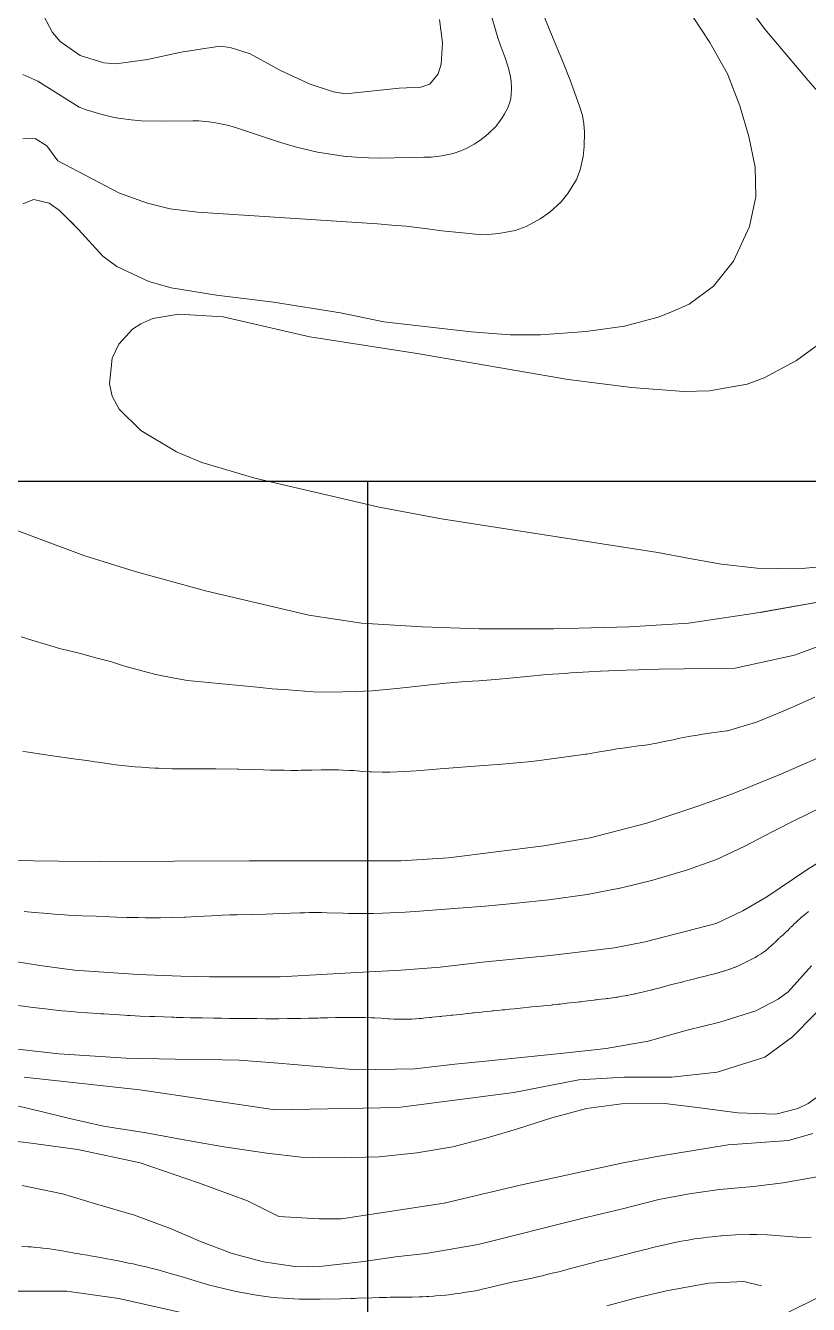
# Model space of a CAD drawing. Header units: metres. Extents: x 548946 to 557077, y 1838800 to 1845419.
# Drawn here: x 554869.4 to 555168, y 1840686 to 1841173.8 of the extents above; entities that cross this region are included whole.
import ezdxf

# ---------------------------------------------------------------- set-up
doc = ezdxf.new("R2010")
doc.units = ezdxf.units.M
doc.header["$LTSCALE"] = 28
for name, color, linetype, lineweight in [('1', 7, 'Continuous', 13), ('10', 7, 'Continuous', 13), ('2', 7, 'Continuous', 13), ('60', 7, 'Continuous', 25)]:
    doc.layers.add(name, color=color, linetype=linetype, lineweight=lineweight)

msp = doc.modelspace()

# ---------------------------------------------------------------- linework, layer by layer
at = {"layer": '1'}
for points in [[(555143.15, 1841183.7), (555151.42, 1841172.41), (555167.95, 1841152.86), (555182.98, 1841135.56)], [(554868.34, 1841105.87), (554872.52, 1841107.43), (554878.46, 1841106.04), (554882.37, 1841103.34), (554889.57, 1841096.05), (554898.91, 1841085.89), (554904.17, 1841081.97), (554916.38, 1841076.14), (554924.88, 1841073.73), (554942.2, 1841070.96), (554964.01, 1841068.33), (554989.57, 1841064.19), (555006.09, 1841060.82), (555039.42, 1841056.97), (555054.19, 1841055.92), (555065.75, 1841055.92), (555083.23, 1841057.14), (555097.8, 1841059.17), (555110.67, 1841062.56), (555115.53, 1841064.5), (555122.45, 1841067.59), (555131.85, 1841074.4), (555139.47, 1841083.91), (555145.54, 1841097.19), (555147.89, 1841108.51), (555147.7, 1841119.83), (555145.28, 1841131.54), (555141.89, 1841143.15), (555137.09, 1841155.37), (555130.34, 1841167.38), (555124, 1841177.04)], [(554874.27, 1841181.51), (554879.73, 1841171.15), (554882.6, 1841167.69), (554890.29, 1841162.43), (554899.26, 1841159.61), (554903.89, 1841159.25), (554915.88, 1841160.9), (554928.73, 1841163.66), (554943.51, 1841165.94), (554947.45, 1841165.5), (554955.06, 1841163.08), (554966.63, 1841156.64), (554977.9, 1841151.45), (554986.88, 1841148.52), (554991.41, 1841147.83), (555011.95, 1841149.98), (555020.22, 1841150.32), (555023.6, 1841151.49), (555026.73, 1841155.38), (555027.87, 1841159.05), (555028.48, 1841167.29), (555027.24, 1841176.1)], [(554905.78, 1841138.34), (554909.66, 1841137.81), (554913.47, 1841137.54), (554921.12, 1841137.4), (554933.26, 1841137.46), (554935.07, 1841137.47), (554935.48, 1841137.46), (554939.33, 1841137.16), (554941.87, 1841136.76), (554946.91, 1841135.64), (554950.6, 1841134.59), (554957.88, 1841132.19), (554965.15, 1841129.71), (554968.81, 1841128.56), (554972.75, 1841127.44), (554980.72, 1841125.54), (554991.53, 1841123.92), (554991.86, 1841123.89), (554997.44, 1841123.49), (555000.24, 1841123.37), (555004.43, 1841123.3), (555015.75, 1841123.51), (555021.29, 1841123.56), (555024.05, 1841123.67), (555028.17, 1841124.1), (555030.76, 1841124.61), (555032.47, 1841125.06), (555035.81, 1841126.21), (555038.22, 1841127.29), (555039.39, 1841127.89), (555040.53, 1841128.54), (555042.73, 1841129.97), (555044.82, 1841131.57), (555046.16, 1841132.73), (555048.71, 1841135.3), (555049.15, 1841135.85), (555051.19, 1841138.68), (555052.11, 1841140.17), (555053.29, 1841142.5), (555054.18, 1841144.92), (555054.48, 1841146.17), (555054.68, 1841147.42), (555054.81, 1841149.96), (555054.62, 1841152.52), (555054.35, 1841154.23), (555053.54, 1841157.6), (555052.27, 1841161.5), (555050.4, 1841166.58), (555049.52, 1841169.13), (555046.38, 1841180.1)], [(554868.41, 1841155.19), (554874.14, 1841152.58), (554889.86, 1841142.7), (554892.58, 1841141.71), (554898.13, 1841140.03), (554903.21, 1841138.81), (554905.78, 1841138.34)], [(554886.25, 1841099.41), (554889.57, 1841096.05), (554898.91, 1841085.89), (554904.17, 1841081.97), (554916.38, 1841076.14), (554924.88, 1841073.73), (554942.2, 1841070.96), (554964.01, 1841068.33), (554989.57, 1841064.19), (555006.09, 1841060.82), (555039.42, 1841056.97), (555054.19, 1841055.92), (555065.75, 1841055.92), (555083.23, 1841057.14), (555097.8, 1841059.17), (555099.22, 1841059.54)], [(555149.54, 1840949.99), (555175.93, 1840954.62), (555194.29, 1840960.41), (555202.77, 1840964.81), (555213.88, 1840972.36), (555223.8, 1840978.16), (555235.01, 1840986.09), (555244.89, 1840994.95), (555250.73, 1841002.19), (555261.03, 1841017.89), (555275.87, 1841039.57), (555281.7, 1841051.08), (555285.37, 1841063.06), (555285.81, 1841068.13), (555285.19, 1841078.37), (555282.74, 1841096.62)], [(555174.72, 1841054.32), (555163.44, 1841046.05), (555151.14, 1841039.42), (555144.65, 1841037.02), (555130.3, 1841034.48), (555120.43, 1841034.29), (555100.57, 1841035.77), (555076.41, 1841038.86), (555018.81, 1841048.77), (554977.85, 1841055.04), (554944.73, 1841062.73), (554927.87, 1841063.73), (554917.94, 1841062.06), (554913.36, 1841060.09), (554910.2, 1841057.96), (554905.03, 1841052.24), (554902.48, 1841047), (554901.38, 1841037.19), (554902.48, 1841032.45), (554905.14, 1841027.49), (554913.36, 1841019.36), (554926.94, 1841011.17), (554936.65, 1841007.17), (554956.89, 1841001.17), (555004.28, 1840990.09), (555028.1, 1840985.62), (555110.51, 1840972.85), (555122.64, 1840970.54), (555134.87, 1840968.36), (555148.44, 1840966.8), (555164.2, 1840966.65), (555179.22, 1840967.95)], [(555174.72, 1841054.32), (555163.44, 1841046.05), (555151.14, 1841039.42), (555144.65, 1841037.02), (555130.3, 1841034.48), (555120.43, 1841034.29), (555100.57, 1841035.77), (555076.41, 1841038.86), (555018.81, 1841048.77), (554977.85, 1841055.04), (554944.73, 1841062.73), (554927.87, 1841063.73), (554917.94, 1841062.06), (554913.36, 1841060.09), (554910.2, 1841057.96), (554905.03, 1841052.24), (554902.48, 1841047), (554901.38, 1841037.19), (554902.48, 1841032.45), (554905.14, 1841027.49), (554913.36, 1841019.36), (554926.94, 1841011.17), (554936.65, 1841007.17), (554956.89, 1841001.17), (555004.28, 1840990.09), (555028.1, 1840985.62), (555110.51, 1840972.85), (555122.64, 1840970.54), (555134.87, 1840968.36), (555148.44, 1840966.8), (555164.2, 1840966.65), (555179.22, 1840967.95)], [(554859.52, 1840855.73), (554872.4, 1840855.18), (554882.14, 1840855.13), (554897.69, 1840854.97), (554954.64, 1840855.19), (554983.97, 1840855.19), (555012.55, 1840855.19), (555030.78, 1840856.34), (555067.09, 1840860.98), (555084.73, 1840864), (555106.31, 1840869.57), (555126.19, 1840876.19), (555139.08, 1840880.79), (555157.45, 1840888.29), (555178.45, 1840897.5), (555192.53, 1840904), (555214.12, 1840914.33), (555233.23, 1840926.32), (555245.88, 1840936.18), (555258.91, 1840947.32), (555270.05, 1840958.07), (555279.41, 1840968.98), (555290.65, 1840984.99), (555297.58, 1840994.42)], [(554853.11, 1840986.11), (554891.58, 1840971.66), (554911.18, 1840965.54), (554938.02, 1840958.26), (554977.5, 1840948.89), (554997.5, 1840945.9), (555020.71, 1840944.44), (555042.47, 1840943.71), (555070.76, 1840943.71), (555099.77, 1840944.44), (555122.26, 1840945.9), (555146.92, 1840949.53), (555175.93, 1840954.62)], [(555087.57, 1840896.64), (555093.1, 1840897.61), (555094.94, 1840897.91), (555095.87, 1840898.06), (555097.15, 1840898.24), (555099.72, 1840898.59), (555103.15, 1840899.04), (555104.86, 1840899.27), (555106.57, 1840899.53), (555107.42, 1840899.67), (555108.71, 1840899.89), (555109.57, 1840900.05), (555111.29, 1840900.38), (555113.01, 1840900.73), (555116.43, 1840901.45), (555119.01, 1840901.97), (555120.35, 1840902.23), (555123.04, 1840902.73), (555125.74, 1840903.2), (555127.54, 1840903.5), (555131.15, 1840904.08), (555136.91, 1840904.81), (555137.17, 1840904.85), (555148.16, 1840908.08), (555159.88, 1840912.93), (555170.48, 1840917.68)], [(554868.39, 1840896.97), (554869.64, 1840896.77), (554872.13, 1840896.37), (554874.62, 1840895.99), (554876.29, 1840895.74), (554879.62, 1840895.27), (554885.04, 1840894.53), (554887.75, 1840894.18), (554891.82, 1840893.67), (554895.37, 1840893.1), (554895.72, 1840893.04), (554897.01, 1840892.83), (554899.59, 1840892.43), (554902.17, 1840892.08), (554903.89, 1840891.86), (554905.04, 1840891.73), (554907.35, 1840891.48), (554908.61, 1840891.35), (554911.15, 1840891.13), (554913.68, 1840890.93), (554915.37, 1840890.81), (554916.5, 1840890.74), (554918.76, 1840890.62), (554920.07, 1840890.56), (554922.69, 1840890.46), (554925.31, 1840890.38), (554927.05, 1840890.34), (554930.55, 1840890.29), (554933.94, 1840890.28), (554935.64, 1840890.29), (554938.18, 1840890.31), (554940.72, 1840890.36), (554941.99, 1840890.39), (554950.3, 1840890.25), (554950.72, 1840890.24), (554954.75, 1840890.13), (554960.12, 1840889.96), (554962.8, 1840889.88), (554966.27, 1840889.8), (554968, 1840889.77), (554970.6, 1840889.74), (554973.2, 1840889.75), (554974.5, 1840889.76), (554975.85, 1840889.78), (554978.54, 1840889.84), (554982.13, 1840889.92), (554983.92, 1840889.94), (554985.71, 1840889.95), (554986.61, 1840889.95), (554987.88, 1840889.93), (554988.72, 1840889.91), (554990.41, 1840889.85), (554992.94, 1840889.73), (554994.63, 1840889.63), (554995.76, 1840889.55), (554998.01, 1840889.37), (555000.68, 1840889.2), (555001.29, 1840889.17), (555005.49, 1840889.05), (555008.29, 1840889.06), (555013.89, 1840889.26), (555018.43, 1840889.58), (555027.5, 1840890.36), (555039.05, 1840891.18), (555051.11, 1840892.07), (555062.46, 1840893.18), (555073.84, 1840894.59), (555082.94, 1840895.9), (555083.42, 1840895.97), (555084.8, 1840896.18), (555087.57, 1840896.64)], [(554868.92, 1840772.7), (554912.96, 1840767.9), (554964.66, 1840760.22), (555011.56, 1840761.18), (555055.6, 1840766.94), (555080.49, 1840771.74), (555097.72, 1840772.7), (555115.91, 1840772.7), (555133.14, 1840774.62), (555151.33, 1840780.38), (555161.86, 1840788.06), (555170.47, 1840796.7), (555181.96, 1840807.26), (555198.23, 1840820.7), (555234.61, 1840837.02), (555273.86, 1840855.26), (555293.96, 1840865.82), (555318.85, 1840889.82)], [(554868.84, 1840835.97), (554872.83, 1840835.57), (554876.22, 1840835.25), (554877.91, 1840835.11), (554880.45, 1840834.91), (554882.99, 1840834.72), (554884.26, 1840834.64), (554885.6, 1840834.56), (554888.27, 1840834.41), (554890.94, 1840834.29), (554896.29, 1840834.07), (554901.53, 1840833.87), (554904.15, 1840833.77), (554908.08, 1840833.66), (554912.35, 1840833.58), (554915.19, 1840833.55), (554917.08, 1840833.53), (554920.87, 1840833.53), (554930.06, 1840833.78), (554930.53, 1840833.8), (554934.72, 1840834), (554940.29, 1840834.3), (554943.08, 1840834.43), (554944.49, 1840834.49), (554947.31, 1840834.59), (554950.13, 1840834.68), (554955.77, 1840834.82), (554961.1, 1840834.94), (554963.76, 1840835.01), (554967.76, 1840835.14), (554970.44, 1840835.25), (554974.02, 1840835.4), (554975.81, 1840835.46), (554977.6, 1840835.51), (554978.5, 1840835.52), (554979.84, 1840835.53), (554981.36, 1840835.52), (554982.38, 1840835.5), (554984.42, 1840835.45), (554990.53, 1840835.22), (554992.56, 1840835.15), (554993.58, 1840835.13), (554994.92, 1840835.11), (554997.58, 1840835.1), (555000.25, 1840835.13), (555002.03, 1840835.16), (555005.59, 1840835.25), (555014.24, 1840835.68), (555018.04, 1840835.92), (555032.84, 1840837), (555044.7, 1840837.96), (555056.65, 1840839.07), (555069.05, 1840840.35), (555083.62, 1840842.36), (555096.64, 1840844.89), (555108.65, 1840847.87), (555121.88, 1840851.82), (555132.93, 1840855.81), (555143.53, 1840860.76), (555154.23, 1840866.34), (555163.49, 1840870.94), (555166.86, 1840872.69), (555179.22, 1840878.79)], [(555182.98, 1840861.52), (555167.82, 1840852.09), (555152.07, 1840841.53), (555142.98, 1840836.11), (555132.77, 1840831.28), (555105.69, 1840824.39), (555093.97, 1840822.03), (555069.45, 1840819.13), (555043.65, 1840816.62), (555027.48, 1840814.64), (555012.62, 1840813.52), (554995.8, 1840812.71), (554984.42, 1840811.97), (554966.55, 1840811.05), (554939.59, 1840811.05), (554928.64, 1840811.24), (554912.36, 1840811.9), (554888.03, 1840813.6), (554874.8, 1840815.3), (554860.8, 1840817.62)], [(555169.13, 1840815.24), (555160.3, 1840805.29), (555156.46, 1840802.44), (555147.91, 1840798.03), (555134.16, 1840793.71), (555121.77, 1840790.66), (555106.9, 1840786.4), (555090.83, 1840783.6), (555075.85, 1840781.95), (555062.25, 1840780.55), (555044.85, 1840778.82), (555033.18, 1840777.72), (555017.85, 1840775.85), (554995.59, 1840775.56), (554965.8, 1840778.08), (554950.89, 1840779.17), (554938.16, 1840779.52), (554926.52, 1840779.64), (554907.8, 1840780.02), (554882.07, 1840781.57), (554866.37, 1840783.35)], [(555171.93, 1840765.66), (555167.88, 1840762.68), (555163.99, 1840760.73), (555155.51, 1840758.6), (555141.13, 1840759.17), (555126.61, 1840761.03), (555113.23, 1840762.65), (555096.68, 1840762.6), (555083.4, 1840760.77), (555070.13, 1840757.25), (555056.67, 1840752.86), (555045.43, 1840749.57), (555032.42, 1840746.17), (555018.64, 1840743.9), (555004.22, 1840742.31), (554988.54, 1840741.9), (554974.47, 1840742.22), (554961.49, 1840743.69), (554945.88, 1840746.09), (554942.16, 1840746.71), (554929.1, 1840748.92), (554915.44, 1840751.44), (554899.15, 1840754.04), (554885.72, 1840757.06), (554874.29, 1840759.84), (554860.27, 1840763.16)], [(555169.74, 1840751.18), (555160.36, 1840748.61), (555137.35, 1840746.9), (555110.92, 1840742.63), (555097.29, 1840740.06), (555058.08, 1840731.52), (555029.09, 1840724.68), (554989.88, 1840718.69), (554981.36, 1840718.69), (554966.01, 1840719.55), (554954.08, 1840725.53), (554935.33, 1840732.37), (554913.16, 1840740.06), (554889.3, 1840745.19), (554869.69, 1840747.76), (554837.3, 1840751.18)], [(554474.34, 1840676.37), (554486.66, 1840691.1), (554494.73, 1840700.32), (554505.7, 1840710.23), (554517.15, 1840716.73), (554529.32, 1840721.81), (554546.46, 1840725.11), (554558.84, 1840725.63), (554572.21, 1840724.01), (554588.25, 1840720.26), (554651.7, 1840702.5), (554684.07, 1840695.67), (554713.03, 1840691.68), (554752.78, 1840689.4), (554797.07, 1840689.4), (554841.37, 1840690.54), (554864.65, 1840691.11), (554885.09, 1840691.11), (554904.97, 1840688.26), (554935.48, 1840681.5)], [(555035.46, 1840690.38), (555036.63, 1840690.55), (555038.37, 1840690.82), (555040.12, 1840691.12), (555040.99, 1840691.28), (555042.72, 1840691.63), (555043.59, 1840691.81), (555044.88, 1840692.1), (555045.84, 1840692.33), (555054.86, 1840694.5), (555058.31, 1840695.19), (555060.04, 1840695.55), (555062.62, 1840696.11), (555065.19, 1840696.69), (555066.48, 1840696.99), (555067.74, 1840697.29), (555070.26, 1840697.91), (555072.78, 1840698.54), (555077.8, 1840699.85), (555085.17, 1840701.8), (555088.86, 1840702.76), (555090.16, 1840703.09), (555100.21, 1840705.63), (555101.53, 1840705.98), (555104.17, 1840706.66), (555106.82, 1840707.31), (555108.58, 1840707.73), (555112.13, 1840708.55), (555115.43, 1840709.28), (555117.09, 1840709.63), (555119.58, 1840710.14), (555121.25, 1840710.45), (555122.08, 1840710.6), (555123.33, 1840710.81), (555124.58, 1840711.01), (555125.41, 1840711.13), (555127.08, 1840711.37), (555127.92, 1840711.47), (555129.59, 1840711.67), (555131.26, 1840711.85), (555132.38, 1840711.96), (555134.62, 1840712.15), (555134.88, 1840712.17), (555140.15, 1840712.55), (555145.6, 1840712.73), (555148.32, 1840712.74), (555152.4, 1840712.59), (555163.73, 1840711.65), (555167.29, 1840711.6), (555169.07, 1840711.67)], [(554867.94, 1840708.19), (554870.34, 1840708.05), (554871.54, 1840707.96), (554873.34, 1840707.81), (554875.14, 1840707.64), (554876.04, 1840707.54), (554877.83, 1840707.32), (554878.72, 1840707.2), (554880.06, 1840707.01), (554880.96, 1840706.87), (554882.75, 1840706.56), (554888.12, 1840705.6), (554889.91, 1840705.29), (554890.8, 1840705.14), (554892.15, 1840704.94), (554893.07, 1840704.81), (554894.23, 1840704.64), (554897.95, 1840703.97), (554900.42, 1840703.5), (554902.07, 1840703.18), (554905.37, 1840702.53), (554908.72, 1840701.84), (554910.39, 1840701.48), (554912.89, 1840700.93), (554915.39, 1840700.34), (554916.63, 1840700.04), (554917.88, 1840699.72), (554920.39, 1840699.06), (554922.88, 1840698.37), (554924.54, 1840697.89), (554927.85, 1840696.93), (554939.55, 1840693.45), (554940.74, 1840693.1), (554945.9, 1840691.84), (554949.73, 1840690.99), (554957.43, 1840689.6), (554962.87, 1840688.85), (554965.6, 1840688.56), (554969.7, 1840688.25), (554973.71, 1840688.08), (554981.73, 1840688.03), (554989.53, 1840688.15), (554993.42, 1840688.28), (554995.11, 1840688.36), (554996.02, 1840688.4), (555001.56, 1840688.59), (555004.33, 1840688.68), (555007.1, 1840688.74), (555008.48, 1840688.77), (555010.33, 1840688.79), (555014.03, 1840688.83), (555016.81, 1840688.87), (555019.58, 1840688.94), (555020.97, 1840688.99), (555022.32, 1840689.06), (555023.23, 1840689.11), (555025.03, 1840689.23), (555025.93, 1840689.3), (555027.73, 1840689.46), (555029.53, 1840689.64), (555030.73, 1840689.77), (555033.12, 1840690.06), (555035.46, 1840690.38)], [(555091.1, 1840685.53), (555102.47, 1840688.55), (555113.87, 1840691.21), (555129.92, 1840694.2), (555143.41, 1840694.84), (555150.15, 1840693.15)]]:
    msp.add_lwpolyline(points, dxfattribs=at)
at = {"layer": '10'}
msp.add_lwpolyline([(555337.82, 1840769.37), (555308.57, 1840766.22), (555298.42, 1840764.35), (555291.15, 1840758.54), (555245.99, 1840741.55), (555217.92, 1840711.36), (555142.27, 1840674.26), (555129.91, 1840677.86)], dxfattribs=at)
at = {"layer": '2'}
for points in [[(555067.23, 1841177.3), (555069.16, 1841172.55), (555072.21, 1841165.22), (555074.24, 1841160.39), (555077.11, 1841153.03), (555078.83, 1841148.45), (555080.78, 1841142.67), (555081.78, 1841139.51), (555082.31, 1841136.39), (555082.58, 1841133.14), (555082.43, 1841127.7), (555082.1, 1841123.92), (555080.98, 1841118.74), (555079.6, 1841115.13), (555076.27, 1841109.71), (555073.72, 1841106.53), (555069.38, 1841102.59), (555065.72, 1841100.12), (555060.34, 1841097.19), (555056.1, 1841095.7), (555049.88, 1841094.45), (555045.71, 1841094.08), (555041, 1841094.31), (555036.09, 1841094.71), (555028.14, 1841095.52), (555022.72, 1841096.32), (555014.57, 1841097.3), (555009.1, 1841097.63), (555003.7, 1841098.25), (554934.93, 1841102.59), (554924.59, 1841103.89), (554915.96, 1841106.05), (554905.19, 1841109.94), (554881.7, 1841122.18), (554877.53, 1841127.97), (554873.02, 1841130.71), (554868.31, 1841130.55)], [(554867.78, 1840940.68), (554871.85, 1840939.44), (554877.76, 1840937.57), (554882.4, 1840936.21), (554889.33, 1840934.54), (554896.66, 1840932.54), (554901.85, 1840931.24), (554906.8, 1840929.63), (554914.24, 1840927.55), (554919.15, 1840926.31), (554926.23, 1840924.85), (554931.18, 1840924.08), (554939.13, 1840923.27), (554944.43, 1840922.73), (554949.73, 1840922.19), (554957.76, 1840921.49), (554963.45, 1840920.8), (554969.57, 1840920.45), (554979.1, 1840919.72), (554985.57, 1840919.59), (554995.19, 1840919.81), (555001.62, 1840920.05), (555010.97, 1840920.98), (555016.88, 1840921.64), (555024.83, 1840922.51), (555029.83, 1840923.06), (555037.24, 1840923.69), (555042.27, 1840923.87), (555050.06, 1840924.54), (555055.34, 1840925.03), (555063.21, 1840925.8), (555068.12, 1840926.25), (555075.08, 1840926.74), (555077.41, 1840926.9), (555084.19, 1840927.36), (555088.75, 1840927.59), (555094.99, 1840927.81), (555098.44, 1840927.9), (555103.19, 1840928.15), (555106.08, 1840928.18), (555110.93, 1840928.34), (555140.03, 1840928.73), (555162.7, 1840933.63), (555191.58, 1840944.33)], [(555168.04, 1840835.95), (555167.71, 1840835.69), (555167.39, 1840835.44), (555166.35, 1840834.57), (555165.41, 1840833.75), (555165.15, 1840833.52), (555164.9, 1840833.3)], [(555164.9, 1840833.3), (555164, 1840832.49), (555163.16, 1840831.71), (555162.94, 1840831.5), (555162.73, 1840831.3), (555162, 1840830.6), (555161.31, 1840829.92), (555161.12, 1840829.72), (555160.93, 1840829.53), (555160.24, 1840828.83), (555159.51, 1840828.1), (555159.29, 1840827.89), (555159.06, 1840827.68), (555158.18, 1840826.9), (555157.28, 1840826.12), (555157.05, 1840825.91), (555156.82, 1840825.7), (555156.03, 1840824.95), (555155.29, 1840824.23), (555155.08, 1840824.04), (555154.88, 1840823.85), (555154.15, 1840823.2), (555153.47, 1840822.58), (555153.29, 1840822.42), (555153.11, 1840822.26), (555152.53, 1840821.7), (555151.94, 1840821.17), (555151.77, 1840821.03), (555151.59, 1840820.88), (555150.89, 1840820.37), (555150.14, 1840819.87), (555149.92, 1840819.73), (555149.71, 1840819.59), (555148.89, 1840819.08), (555148.02, 1840818.57), (555147.76, 1840818.42), (555147.49, 1840818.28), (555146.47, 1840817.73), (555145.41, 1840817.19), (555145.13, 1840817.05), (555144.84, 1840816.91), (555143.84, 1840816.41), (555142.86, 1840815.94), (555142.59, 1840815.81), (555142.32, 1840815.69), (555141.34, 1840815.24), (555140.39, 1840814.83), (555140.14, 1840814.72), (555139.88, 1840814.62), (555139, 1840814.27), (555138.15, 1840813.95), (555137.92, 1840813.87), (555137.69, 1840813.79), (555136.89, 1840813.52), (555136.09, 1840813.26), (555135.86, 1840813.19), (555135.62, 1840813.12), (555134.75, 1840812.87), (555133.72, 1840812.58), (555133.39, 1840812.49), (555133.04, 1840812.4), (555131.61, 1840812.03), (555130.04, 1840811.62), (555129.6, 1840811.51), (555129.15, 1840811.4), (555127.54, 1840810.99), (555125.79, 1840810.55), (555125.25, 1840810.41), (555124.7, 1840810.27), (555122.52, 1840809.72), (555120.35, 1840809.16), (555119.79, 1840809.02), (555119.25, 1840808.88), (555117.48, 1840808.43), (555115.84, 1840808.01), (555115.39, 1840807.89), (555114.94, 1840807.77), (555111.77, 1840806.93), (555111.37, 1840806.83), (555110.98, 1840806.73), (555109.7, 1840806.4), (555108.51, 1840806.1), (555108.19, 1840806.02), (555107.86, 1840805.94), (555106.69, 1840805.64), (555105.48, 1840805.35), (555105.12, 1840805.27), (555104.76, 1840805.18), (555103.39, 1840804.87), (555102.01, 1840804.57), (555101.64, 1840804.49), (555101.28, 1840804.41), (555100.03, 1840804.16), (555098.83, 1840803.92), (555098.5, 1840803.86), (555098.16, 1840803.79), (555096.96, 1840803.57), (555095.65, 1840803.35), (555095.26, 1840803.29), (555094.85, 1840803.23), (555093.26, 1840803)], [(555093.26, 1840803), (555091.58, 1840802.78), (555091.12, 1840802.72), (555090.65, 1840802.66), (555088.98, 1840802.45), (555087.19, 1840802.22), (555086.65, 1840802.16), (555086.09, 1840802.09), (555083.91, 1840801.83), (555081.75, 1840801.58), (555081.19, 1840801.52), (555080.66, 1840801.46), (555078.9, 1840801.25), (555076.84, 1840801.02), (555074.8, 1840800.79), (555073.33, 1840800.62), (555072.98, 1840800.58), (555072.64, 1840800.54), (555071.59, 1840800.43), (555070.54, 1840800.32), (555070.2, 1840800.28), (555069.84, 1840800.25), (555068.37, 1840800.1), (555064.24, 1840799.68), (555062.47, 1840799.5), (555061.37, 1840799.39), (555059.16, 1840799.16), (555056.93, 1840798.94), (555055.8, 1840798.82), (555053.94, 1840798.64), (555052.2, 1840798.46), (555051.25, 1840798.37), (555049.55, 1840798.2), (555047.91, 1840798.03), (555047.47, 1840797.99), (555047.04, 1840797.94), (555045.54, 1840797.79), (555044.09, 1840797.64), (555043.3, 1840797.55), (555041.88, 1840797.41), (555040.41, 1840797.25), (555039.98, 1840797.21), (555039.54, 1840797.16), (555037.87, 1840796.98), (555036.2, 1840796.79), (555035.32, 1840796.69), (555033.81, 1840796.53), (555032.33, 1840796.36), (555031.91, 1840796.32), (555031.48, 1840796.27), (555029.89, 1840796.1), (555028.3, 1840795.94), (555027.88, 1840795.89), (555027.45, 1840795.85), (555025.97, 1840795.7), (555024.48, 1840795.55), (555024.06, 1840795.51), (555023.62, 1840795.47), (555022, 1840795.31), (555020.4, 1840795.16), (555019.97, 1840795.12), (555019.56, 1840795.08), (555018.13, 1840794.94), (555016.7, 1840794.84), (555016.28, 1840794.82), (555015.85, 1840794.81), (555014.22, 1840794.8), (555012.54, 1840794.83), (555012.08, 1840794.84), (555011.62, 1840794.85), (555009.98, 1840794.9), (555008.23, 1840794.97), (555007.7, 1840795), (555007.14, 1840795.04), (555004.99, 1840795.2), (555002.66, 1840795.36), (555002, 1840795.39), (555001.33, 1840795.42), (554998.87, 1840795.48), (554996.29, 1840795.51), (554995.56, 1840795.52), (554994.81, 1840795.52), (554992.03, 1840795.54), (554989.18, 1840795.53), (554988.39, 1840795.52), (554987.6, 1840795.5), (554984.74, 1840795.41), (554981.86, 1840795.31), (554981.06, 1840795.28), (554980.26, 1840795.25), (554977.36, 1840795.17), (554974.36, 1840795.1), (554973.5, 1840795.08), (554972.62, 1840795.07), (554969.35, 1840795.04), (554966.01, 1840795.02), (554965.09, 1840795.02), (554964.17, 1840795.02), (554960.89, 1840795.03), (554957.58, 1840795.05), (554956.64, 1840795.06)], [(554956.64, 1840795.06), (554955.7, 1840795.06), (554952.26, 1840795.1), (554948.89, 1840795.14), (554948, 1840795.15), (554947.13, 1840795.16), (554944.13, 1840795.21), (554941.24, 1840795.26), (554936.72, 1840795.33), (554933.85, 1840795.38), (554933.07, 1840795.4), (554932.3, 1840795.41), (554929.57, 1840795.47), (554926.8, 1840795.54), (554925.99, 1840795.57), (554925.17, 1840795.59), (554922.07, 1840795.7), (554918.75, 1840795.83), (554917.8, 1840795.87), (554916.82, 1840795.91), (554913.17, 1840796.05), (554909.35, 1840796.23), (554908.28, 1840796.28), (554907.2, 1840796.34), (554903.25, 1840796.57), (554899.24, 1840796.83), (554898.13, 1840796.91), (554897.02, 1840796.98), (554893, 1840797.26), (554889.08, 1840797.55), (554888.03, 1840797.64), (554887, 1840797.73), (554883.43, 1840798.06), (554879.97, 1840798.42), (554879.01, 1840798.52), (554878.05, 1840798.62), (554874.61, 1840799), (554871.25, 1840799.39), (554870.34, 1840799.51), (554869.45, 1840799.62), (554866.34, 1840800.05)], [(554868.12, 1840731.43), (554883.54, 1840728.17), (554896.03, 1840724.4), (554910.92, 1840720.05), (554924.96, 1840714.86), (554936.15, 1840710.1), (554948.17, 1840705.53), (554960.22, 1840702.27), (554972.11, 1840700.49), (554976.9, 1840700.37), (554981.56, 1840700.5), (554998.39, 1840702.36), (555010.45, 1840704.15), (555022.1, 1840705.44), (555042.08, 1840708.92), (555081.54, 1840718.81), (555096.58, 1840722.43), (555110.97, 1840726.08), (555122.51, 1840728.28), (555134.12, 1840729.94), (555147.11, 1840730.99), (555158.36, 1840732.42), (555171.31, 1840734.69)]]:
    msp.add_lwpolyline(points, dxfattribs=at)
at = {"layer": '60'}
for p, q in [((549000, 1841000), (557000, 1841000)), ((555000, 1840000), (555000, 1841000))]:
    msp.add_line(p, q, dxfattribs=at)

doc.saveas('drawing.dxf')
